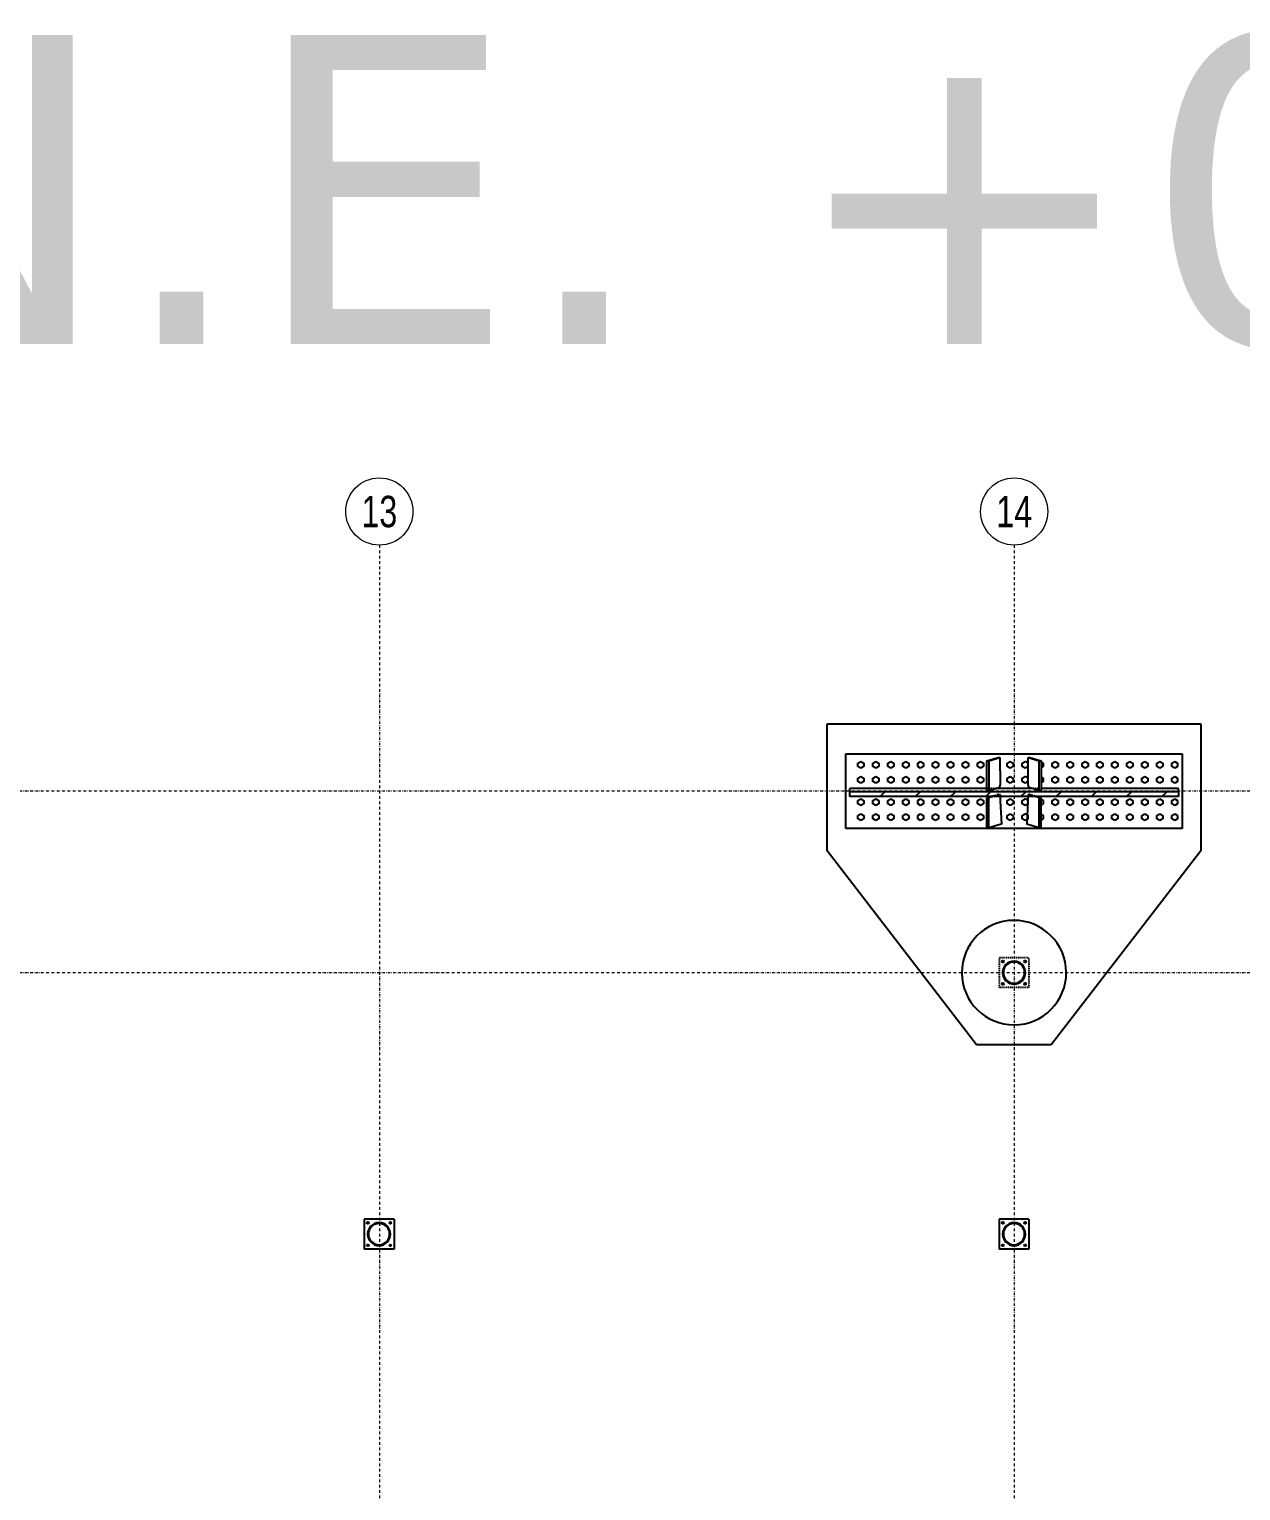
# Model space of a CAD drawing. Header units: millimetres. Extents: x 1541 to 289025, y -12015 to 47026.
# Drawn here: x 95301 to 96477, y -10196 to -8778 of the extents above; entities that cross this region are included whole.
import ezdxf
from ezdxf.enums import TextEntityAlignment as Align

# ---------------------------------------------------------------- set-up
doc = ezdxf.new("R2010")
doc.units = ezdxf.units.MM
doc.header["$LTSCALE"] = 0.1
for name, pattern in [('DASHDOTX2', [50.8, 25.4, -12.7, 0, -12.7]), ('DXK_LINE_DOT2', [3.9198, 1.9599, -1.9599]), ('Grid Line', [3.33375, 1.905, -0.47625, 0.47625, -0.47625])]:
    doc.linetypes.add(name, pattern=pattern)
doc.layers.get('0').update_dxf_attribs({"color": 255})
doc.layers.add('E_EJES', color=8, linetype='Continuous', lineweight=9)
doc.layers.add('E_EJES-1', color=8, linetype='Grid Line', lineweight=9)
doc.layers.add('TEXTO GENRAL', color=3, linetype='Continuous')
doc.styles.add('Swis721 LtCn BT_1', font='swisscl.ttf', dxfattribs={"height": 0.42})
doc.styles.add('TEXTO GENERAL', font='verdana.ttf', dxfattribs={"height": 0.9})

msp = doc.modelspace()

# ---------------------------------------------------------------- hatches: boundary and pattern name
at = {"linetype": 'Continuous'}
h = msp.add_hatch(dxfattribs=at)
h.set_pattern_fill('', scale=7.611392, style=0, pattern_type=0)
h.set_pattern_definition([(45, (96097.626, -9517.53), (-17.088, 17.088), [])])
h.paths.add_polyline_path([(96416.6, -9517.5), (96097.6, -9517.5), (96097.6, -9518.3), (96097.8, -9522.2), (96416.4, -9522.2), (96416.6, -9518.3)])
h = msp.add_hatch(dxfattribs=at)
h.set_pattern_fill('', scale=7.611392, style=0, pattern_type=0)
h.set_pattern_definition([(45, (96267.93, -9690.706), (-17.088, 17.088), [])])
h.paths.add_polyline_path([(96268.1, -9692.9), (96267.9, -9690.7), (96267.3, -9688.6), (96266.3, -9686.7), (96264.9, -9685), (96263.2, -9683.7), (96261.3, -9682.6), (96259.2, -9682), (96257.1, -9681.8), (96254.9, -9682), (96252.9, -9682.6), (96250.9, -9683.7), (96249.3, -9685), (96247.9, -9686.7), (96246.9, -9688.6), (96246.2, -9690.7), (96246, -9692.9), (96246.2, -9695), (96246.9, -9697.1), (96247.9, -9699), (96249.3, -9700.7), (96250.9, -9702.1), (96252.9, -9703.1), (96254.9, -9703.7), (96257.1, -9703.9), (96259.2, -9703.7), (96261.3, -9703.1), (96263.2, -9702.1), (96264.9, -9700.7), (96266.3, -9699), (96267.3, -9697.1), (96267.9, -9695)])
h.paths.add_polyline_path([(96266.6, -9696.8), (96265.7, -9698.6), (96264.4, -9700.2), (96262.8, -9701.5), (96261, -9702.4), (96259.1, -9703), (96257.1, -9703.2), (96255.1, -9703), (96253.1, -9702.4), (96251.3, -9701.5), (96249.8, -9700.2), (96248.5, -9698.6), (96247.5, -9696.8), (96247, -9694.9), (96246.8, -9692.9), (96247, -9690.8), (96247.5, -9688.9), (96248.5, -9687.1), (96249.8, -9685.6), (96251.3, -9684.3), (96253.1, -9683.3), (96255.1, -9682.7), (96257.1, -9682.5), (96259.1, -9682.7), (96261, -9683.3), (96262.8, -9684.3), (96264.4, -9685.6), (96265.7, -9687.1), (96266.6, -9688.9), (96267.2, -9690.8), (96267.4, -9692.9), (96267.2, -9694.9)])
h = msp.add_hatch(color=96, dxfattribs=at)
h.paths.add_polyline_path([(95652, -9946.6), (95651.8, -9944.4), (95651.1, -9942.4), (95650.1, -9940.4), (95648.7, -9938.8), (95647.1, -9937.4), (95645.2, -9936.4), (95643.1, -9935.7), (95640.9, -9935.5), (95638.8, -9935.7), (95636.7, -9936.4), (95634.8, -9937.4), (95633.1, -9938.8), (95631.7, -9940.4), (95630.7, -9942.4), (95630.1, -9944.4), (95629.9, -9946.6), (95630.1, -9948.7), (95630.7, -9950.8), (95631.7, -9952.7), (95633.1, -9954.4), (95634.8, -9955.8), (95636.7, -9956.8), (95638.8, -9957.4), (95640.9, -9957.6), (95643.1, -9957.4), (95645.2, -9956.8), (95647.1, -9955.8), (95648.7, -9954.4), (95650.1, -9952.7), (95651.1, -9950.8), (95651.8, -9948.7)])
h.paths.add_polyline_path([(95650.5, -9950.5), (95649.5, -9952.3), (95648.2, -9953.9), (95646.7, -9955.2), (95644.9, -9956.1), (95642.9, -9956.7), (95640.9, -9956.9), (95638.9, -9956.7), (95637, -9956.1), (95635.2, -9955.2), (95633.6, -9953.9), (95632.3, -9952.3), (95631.4, -9950.5), (95630.8, -9948.6), (95630.6, -9946.6), (95630.8, -9944.6), (95631.4, -9942.6), (95632.3, -9940.8), (95633.6, -9939.3), (95635.2, -9938), (95637, -9937), (95638.9, -9936.5), (95640.9, -9936.3), (95642.9, -9936.5), (95644.9, -9937), (95646.7, -9938), (95648.2, -9939.3), (95649.5, -9940.8), (95650.5, -9942.6), (95651.1, -9944.6), (95651.3, -9946.6), (95651.1, -9948.6)])
h = msp.add_hatch(color=96, dxfattribs=at)
h.paths.add_polyline_path([(96268.1, -9946.6), (96267.9, -9944.4), (96267.3, -9942.4), (96266.3, -9940.4), (96264.9, -9938.8), (96263.2, -9937.4), (96261.3, -9936.4), (96259.2, -9935.7), (96257.1, -9935.5), (96254.9, -9935.7), (96252.9, -9936.4), (96250.9, -9937.4), (96249.3, -9938.8), (96247.9, -9940.4), (96246.9, -9942.4), (96246.2, -9944.4), (96246, -9946.6), (96246.2, -9948.7), (96246.9, -9950.8), (96247.9, -9952.7), (96249.3, -9954.4), (96250.9, -9955.8), (96252.9, -9956.8), (96254.9, -9957.4), (96257.1, -9957.6), (96259.2, -9957.4), (96261.3, -9956.8), (96263.2, -9955.8), (96264.9, -9954.4), (96266.3, -9952.7), (96267.3, -9950.8), (96267.9, -9948.7)])
h.paths.add_polyline_path([(96266.6, -9950.5), (96265.7, -9952.3), (96264.4, -9953.9), (96262.8, -9955.2), (96261, -9956.1), (96259.1, -9956.7), (96257.1, -9956.9), (96255.1, -9956.7), (96253.1, -9956.1), (96251.3, -9955.2), (96249.8, -9953.9), (96248.5, -9952.3), (96247.5, -9950.5), (96247, -9948.6), (96246.8, -9946.6), (96247, -9944.6), (96247.5, -9942.6), (96248.5, -9940.8), (96249.8, -9939.3), (96251.3, -9938), (96253.1, -9937), (96255.1, -9936.5), (96257.1, -9936.3), (96259.1, -9936.5), (96261, -9937), (96262.8, -9938), (96264.4, -9939.3), (96265.7, -9940.8), (96266.6, -9942.6), (96267.2, -9944.6), (96267.4, -9946.6), (96267.2, -9948.6)])

# ---------------------------------------------------------------- linework, layer by layer
at = {"color": 2, "linetype": 'Continuous'}
for p, q in [((96075.9, -9574.7), (96075.9, -9451.5)), ((96075.9, -9451.5), (96438.3, -9451.5)), ((96438.3, -9451.5), (96438.3, -9574.7)), ((96094, -9553), (96094, -9480.5)), ((96094, -9480.5), (96420.2, -9480.5)), ((96230.8, -9487.4), (96241.7, -9484.2)), ((96232.7, -9487.3), (96243.4, -9484.2)), ((96241.7, -9484.2), (96243.4, -9484.2)), ((96243.4, -9484.2), (96243.5, -9510.3)), ((96270.7, -9484.2), (96272.5, -9484.2)), ((96270.7, -9510.3), (96270.7, -9484.2)), ((96270.7, -9484.2), (96281.4, -9487.3)), ((96272.5, -9484.2), (96283.3, -9487.4)), ((96420.2, -9480.5), (96420.2, -9553)), ((96230.8, -9487.4), (96232.7, -9487.3)), ((96230.8, -9516.4), (96230.8, -9487.4)), ((96232.7, -9487.3), (96232.7, -9516.3)), ((96281.4, -9516.3), (96281.4, -9487.3)), ((96281.4, -9487.3), (96283.3, -9487.4)), ((96283.3, -9487.4), (96283.3, -9516.4)), ((96232.7, -9516.3), (96242.7, -9513.4)), ((96243.5, -9510.3), (96242.7, -9513.4)), ((96271.5, -9513.4), (96270.7, -9510.3)), ((96281.4, -9516.3), (96271.5, -9513.4)), ((96097.6, -9517.5), (96097.6, -9514.4)), ((96230.8, -9514.4), (96097.6, -9514.4)), ((96097.6, -9518.3), (96097.6, -9517.5)), ((96416.6, -9517.5), (96097.6, -9517.5)), ((96097.6, -9522.2), (96097.6, -9518.3)), ((96097.8, -9522.2), (96097.6, -9518.3)), ((96097.8, -9522.2), (96097.6, -9522.2)), ((96416.4, -9522.2), (96097.8, -9522.2)), ((96232.7, -9516.3), (96230.8, -9516.4)), ((96235.1, -9522.2), (96230.8, -9523.5)), ((96230.8, -9523.5), (96232.7, -9523.4)), ((96230.8, -9552.6), (96230.8, -9523.5)), ((96236.8, -9522.2), (96232.7, -9523.4)), ((96232.7, -9552.5), (96232.7, -9523.4)), ((96274.8, -9514.4), (96239.4, -9514.4)), ((96243.5, -9520.2), (96243.5, -9522.2)), ((96243.5, -9522.2), (96243.7, -9526.4)), ((96243.7, -9526.4), (96244.8, -9548.9)), ((96270.4, -9526.4), (96269.4, -9548.9)), ((96270.6, -9522.2), (96270.4, -9526.4)), ((96270.7, -9520.2), (96270.6, -9522.2)), ((96281.4, -9523.4), (96277.4, -9522.2)), ((96283.3, -9523.5), (96279.1, -9522.2)), ((96283.3, -9516.4), (96281.4, -9516.3)), ((96281.4, -9552.5), (96281.4, -9523.4)), ((96281.4, -9523.4), (96283.3, -9523.5)), ((96416.6, -9514.4), (96283.3, -9514.4)), ((96283.3, -9552.6), (96283.3, -9523.5)), ((96416.6, -9518.3), (96416.4, -9522.2)), ((96416.6, -9522.2), (96416.4, -9522.2)), ((96416.6, -9517.5), (96416.6, -9514.4)), ((96416.6, -9518.3), (96416.6, -9517.5)), ((96416.6, -9518.3), (96416.6, -9522.2)), ((96420.2, -9553), (96094, -9553)), ((96230.8, -9552.6), (96232.7, -9552.5)), ((96243.7, -9549.2), (96232.7, -9552.5)), ((96244.8, -9548.9), (96243.7, -9549.2)), ((96270.4, -9549.2), (96269.4, -9548.9)), ((96281.4, -9552.5), (96270.4, -9549.2)), ((96281.4, -9552.5), (96283.3, -9552.6)), ((96220.8, -9763), (96075.9, -9574.7)), ((96438.3, -9574.7), (96293.3, -9763)), ((96293.3, -9763), (96220.8, -9763)), ((95655.4, -9932.1), (95626.4, -9932.1)), ((95626.4, -9932.1), (95626.4, -9961.1)), ((95655.4, -9932.1), (95655.4, -9961.1)), ((96271.6, -9932.1), (96242.6, -9932.1)), ((96242.6, -9932.1), (96242.6, -9961.1)), ((96271.6, -9932.1), (96271.6, -9961.1)), ((95655.4, -9961.1), (95626.4, -9961.1)), ((96271.6, -9961.1), (96242.6, -9961.1))]:
    msp.add_line(p, q, dxfattribs=at)
at = {"color": 7, "linetype": 'Continuous'}
for p, q in [((96105.6, -9489.7), (96108.5, -9488)), ((96105.6, -9493), (96105.6, -9489.7)), ((96108.5, -9494.7), (96105.6, -9493)), ((96108.5, -9488), (96111.4, -9489.7)), ((96111.4, -9493), (96108.5, -9494.7)), ((96111.4, -9489.7), (96111.4, -9493)), ((96120.1, -9489.7), (96123, -9488)), ((96120.1, -9493), (96120.1, -9489.7)), ((96123, -9494.7), (96120.1, -9493)), ((96123, -9488), (96125.9, -9489.7)), ((96125.9, -9493), (96123, -9494.7)), ((96125.9, -9489.7), (96125.9, -9493)), ((96134.6, -9489.7), (96137.5, -9488)), ((96134.6, -9493), (96134.6, -9489.7)), ((96137.5, -9494.7), (96134.6, -9493)), ((96137.5, -9488), (96140.4, -9489.7)), ((96140.4, -9493), (96137.5, -9494.7)), ((96140.4, -9489.7), (96140.4, -9493)), ((96149.1, -9489.7), (96152, -9488)), ((96149.1, -9493), (96149.1, -9489.7)), ((96152, -9494.7), (96149.1, -9493)), ((96152, -9488), (96154.9, -9489.7)), ((96154.9, -9493), (96152, -9494.7)), ((96154.9, -9489.7), (96154.9, -9493)), ((96163.6, -9489.7), (96166.5, -9488)), ((96163.6, -9493), (96163.6, -9489.7)), ((96166.5, -9494.7), (96163.6, -9493)), ((96166.5, -9488), (96169.4, -9489.7)), ((96169.4, -9493), (96166.5, -9494.7)), ((96169.4, -9489.7), (96169.4, -9493)), ((96178.1, -9489.7), (96181, -9488)), ((96178.1, -9493), (96178.1, -9489.7)), ((96181, -9494.7), (96178.1, -9493)), ((96181, -9488), (96183.9, -9489.7)), ((96183.9, -9493), (96181, -9494.7)), ((96183.9, -9489.7), (96183.9, -9493)), ((96192.6, -9489.7), (96195.5, -9488)), ((96192.6, -9493), (96192.6, -9489.7)), ((96195.5, -9494.7), (96192.6, -9493)), ((96195.5, -9488), (96198.4, -9489.7)), ((96198.4, -9493), (96195.5, -9494.7)), ((96198.4, -9489.7), (96198.4, -9493)), ((96207.1, -9489.7), (96210, -9488)), ((96207.1, -9493), (96207.1, -9489.7)), ((96210, -9494.7), (96207.1, -9493)), ((96210, -9488), (96212.9, -9489.7)), ((96212.9, -9493), (96210, -9494.7)), ((96212.9, -9489.7), (96212.9, -9493)), ((96221.6, -9489.7), (96224.5, -9488)), ((96221.6, -9493), (96221.6, -9489.7)), ((96224.5, -9494.7), (96221.6, -9493)), ((96224.5, -9488), (96227.4, -9489.7)), ((96227.4, -9493), (96224.5, -9494.7)), ((96227.4, -9489.7), (96227.4, -9493)), ((96250.6, -9489.7), (96253.5, -9488)), ((96250.6, -9493), (96250.6, -9489.7)), ((96253.5, -9494.7), (96250.6, -9493)), ((96253.5, -9488), (96256.4, -9489.7)), ((96256.4, -9493), (96253.5, -9494.7)), ((96256.4, -9489.7), (96256.4, -9493)), ((96265.1, -9489.7), (96268, -9488)), ((96265.1, -9493), (96265.1, -9489.7)), ((96268, -9494.7), (96265.1, -9493)), ((96270.9, -9489.7), (96268, -9488)), ((96270.9, -9493), (96268, -9494.7)), ((96270.9, -9493), (96270.9, -9489.7)), ((96283.3, -9488.5), (96285.4, -9489.7)), ((96285.4, -9493), (96283.3, -9494.2)), ((96285.4, -9489.7), (96285.4, -9493)), ((96294.1, -9489.7), (96297, -9488)), ((96294.1, -9493), (96294.1, -9489.7)), ((96297, -9494.7), (96294.1, -9493)), ((96297, -9488), (96299.9, -9489.7)), ((96299.9, -9493), (96297, -9494.7)), ((96299.9, -9489.7), (96299.9, -9493)), ((96308.6, -9489.7), (96311.5, -9488)), ((96308.6, -9493), (96308.6, -9489.7)), ((96311.5, -9494.7), (96308.6, -9493)), ((96311.5, -9488), (96314.4, -9489.7)), ((96314.4, -9493), (96311.5, -9494.7)), ((96314.4, -9489.7), (96314.4, -9493)), ((96323.1, -9489.7), (96326, -9488)), ((96323.1, -9493), (96323.1, -9489.7)), ((96326, -9494.7), (96323.1, -9493)), ((96326, -9488), (96328.9, -9489.7)), ((96328.9, -9493), (96326, -9494.7)), ((96328.9, -9489.7), (96328.9, -9493)), ((96337.6, -9489.7), (96340.5, -9488)), ((96337.6, -9493), (96337.6, -9489.7)), ((96340.5, -9494.7), (96337.6, -9493)), ((96340.5, -9488), (96343.4, -9489.7)), ((96343.4, -9493), (96340.5, -9494.7)), ((96343.4, -9489.7), (96343.4, -9493)), ((96352.1, -9489.7), (96355, -9488)), ((96352.1, -9493), (96352.1, -9489.7)), ((96355, -9494.7), (96352.1, -9493)), ((96355, -9488), (96357.9, -9489.7)), ((96357.9, -9493), (96355, -9494.7)), ((96357.9, -9489.7), (96357.9, -9493)), ((96366.6, -9489.7), (96369.5, -9488)), ((96366.6, -9493), (96366.6, -9489.7)), ((96369.5, -9494.7), (96366.6, -9493)), ((96369.5, -9488), (96372.4, -9489.7)), ((96372.4, -9493), (96369.5, -9494.7)), ((96372.4, -9489.7), (96372.4, -9493)), ((96381.1, -9489.7), (96384, -9488)), ((96381.1, -9493), (96381.1, -9489.7)), ((96384, -9494.7), (96381.1, -9493)), ((96384, -9488), (96386.9, -9489.7)), ((96386.9, -9493), (96384, -9494.7)), ((96386.9, -9489.7), (96386.9, -9493)), ((96395.6, -9489.7), (96398.5, -9488)), ((96395.6, -9493), (96395.6, -9489.7)), ((96398.5, -9494.7), (96395.6, -9493)), ((96398.5, -9488), (96401.4, -9489.7)), ((96401.4, -9493), (96398.5, -9494.7)), ((96401.4, -9489.7), (96401.4, -9493)), ((96410.1, -9489.7), (96413, -9488)), ((96410.1, -9493), (96410.1, -9489.7)), ((96413, -9494.7), (96410.1, -9493)), ((96413, -9488), (96415.9, -9489.7)), ((96415.9, -9493), (96413, -9494.7)), ((96415.9, -9489.7), (96415.9, -9493)), ((96105.6, -9504.2), (96108.5, -9502.5)), ((96105.6, -9507.5), (96105.6, -9504.2)), ((96108.5, -9509.2), (96105.6, -9507.5)), ((96108.5, -9502.5), (96111.4, -9504.2)), ((96111.4, -9507.5), (96108.5, -9509.2)), ((96111.4, -9504.2), (96111.4, -9507.5)), ((96120.1, -9504.2), (96123, -9502.5)), ((96120.1, -9507.5), (96120.1, -9504.2)), ((96123, -9509.2), (96120.1, -9507.5)), ((96123, -9502.5), (96125.9, -9504.2)), ((96125.9, -9507.5), (96123, -9509.2)), ((96125.9, -9504.2), (96125.9, -9507.5)), ((96134.6, -9504.2), (96137.5, -9502.5)), ((96134.6, -9507.5), (96134.6, -9504.2)), ((96137.5, -9509.2), (96134.6, -9507.5)), ((96137.5, -9502.5), (96140.4, -9504.2)), ((96140.4, -9507.5), (96137.5, -9509.2)), ((96140.4, -9504.2), (96140.4, -9507.5)), ((96149.1, -9504.2), (96152, -9502.5)), ((96149.1, -9507.5), (96149.1, -9504.2)), ((96152, -9509.2), (96149.1, -9507.5)), ((96152, -9502.5), (96154.9, -9504.2)), ((96154.9, -9507.5), (96152, -9509.2)), ((96154.9, -9504.2), (96154.9, -9507.5)), ((96163.6, -9504.2), (96166.5, -9502.5)), ((96163.6, -9507.5), (96163.6, -9504.2)), ((96166.5, -9509.2), (96163.6, -9507.5)), ((96166.5, -9502.5), (96169.4, -9504.2)), ((96169.4, -9507.5), (96166.5, -9509.2)), ((96169.4, -9504.2), (96169.4, -9507.5)), ((96178.1, -9504.2), (96181, -9502.5)), ((96178.1, -9507.5), (96178.1, -9504.2)), ((96181, -9509.2), (96178.1, -9507.5)), ((96181, -9502.5), (96183.9, -9504.2)), ((96183.9, -9507.5), (96181, -9509.2)), ((96183.9, -9504.2), (96183.9, -9507.5)), ((96192.6, -9504.2), (96195.5, -9502.5)), ((96192.6, -9507.5), (96192.6, -9504.2)), ((96195.5, -9509.2), (96192.6, -9507.5)), ((96195.5, -9502.5), (96198.4, -9504.2)), ((96198.4, -9507.5), (96195.5, -9509.2)), ((96198.4, -9504.2), (96198.4, -9507.5)), ((96207.1, -9504.2), (96210, -9502.5)), ((96207.1, -9507.5), (96207.1, -9504.2)), ((96210, -9509.2), (96207.1, -9507.5)), ((96210, -9502.5), (96212.9, -9504.2)), ((96212.9, -9507.5), (96210, -9509.2)), ((96212.9, -9504.2), (96212.9, -9507.5)), ((96221.6, -9504.2), (96224.5, -9502.5)), ((96221.6, -9507.5), (96221.6, -9504.2)), ((96224.5, -9509.2), (96221.6, -9507.5)), ((96224.5, -9502.5), (96227.4, -9504.2)), ((96227.4, -9507.5), (96224.5, -9509.2)), ((96227.4, -9504.2), (96227.4, -9507.5)), ((96250.6, -9504.2), (96253.5, -9502.5)), ((96250.6, -9507.5), (96250.6, -9504.2)), ((96253.5, -9509.2), (96250.6, -9507.5)), ((96253.5, -9502.5), (96256.4, -9504.2)), ((96256.4, -9507.5), (96253.5, -9509.2)), ((96256.4, -9504.2), (96256.4, -9507.5)), ((96265.1, -9504.2), (96268, -9502.5)), ((96265.1, -9507.5), (96265.1, -9504.2)), ((96268, -9509.2), (96265.1, -9507.5)), ((96270.9, -9504.2), (96268, -9502.5)), ((96270.9, -9507.5), (96268, -9509.2)), ((96270.9, -9507.5), (96270.9, -9504.2)), ((96283.3, -9503), (96285.4, -9504.2)), ((96285.4, -9507.5), (96283.3, -9508.7)), ((96285.4, -9504.2), (96285.4, -9507.5)), ((96294.1, -9504.2), (96297, -9502.5)), ((96294.1, -9507.5), (96294.1, -9504.2)), ((96297, -9509.2), (96294.1, -9507.5)), ((96297, -9502.5), (96299.9, -9504.2)), ((96299.9, -9507.5), (96297, -9509.2)), ((96299.9, -9504.2), (96299.9, -9507.5)), ((96308.6, -9504.2), (96311.5, -9502.5)), ((96308.6, -9507.5), (96308.6, -9504.2)), ((96311.5, -9509.2), (96308.6, -9507.5)), ((96311.5, -9502.5), (96314.4, -9504.2)), ((96314.4, -9507.5), (96311.5, -9509.2)), ((96314.4, -9504.2), (96314.4, -9507.5)), ((96323.1, -9504.2), (96326, -9502.5)), ((96323.1, -9507.5), (96323.1, -9504.2)), ((96326, -9509.2), (96323.1, -9507.5)), ((96326, -9502.5), (96328.9, -9504.2)), ((96328.9, -9507.5), (96326, -9509.2)), ((96328.9, -9504.2), (96328.9, -9507.5)), ((96337.6, -9504.2), (96340.5, -9502.5)), ((96337.6, -9507.5), (96337.6, -9504.2)), ((96340.5, -9509.2), (96337.6, -9507.5)), ((96340.5, -9502.5), (96343.4, -9504.2)), ((96343.4, -9507.5), (96340.5, -9509.2)), ((96343.4, -9504.2), (96343.4, -9507.5)), ((96352.1, -9504.2), (96355, -9502.5)), ((96352.1, -9507.5), (96352.1, -9504.2)), ((96355, -9509.2), (96352.1, -9507.5)), ((96355, -9502.5), (96357.9, -9504.2)), ((96357.9, -9507.5), (96355, -9509.2)), ((96357.9, -9504.2), (96357.9, -9507.5)), ((96366.6, -9504.2), (96369.5, -9502.5)), ((96366.6, -9507.5), (96366.6, -9504.2)), ((96369.5, -9509.2), (96366.6, -9507.5)), ((96369.5, -9502.5), (96372.4, -9504.2)), ((96372.4, -9507.5), (96369.5, -9509.2)), ((96372.4, -9504.2), (96372.4, -9507.5)), ((96381.1, -9504.2), (96384, -9502.5)), ((96381.1, -9507.5), (96381.1, -9504.2)), ((96384, -9509.2), (96381.1, -9507.5)), ((96384, -9502.5), (96386.9, -9504.2)), ((96386.9, -9507.5), (96384, -9509.2)), ((96386.9, -9504.2), (96386.9, -9507.5)), ((96395.6, -9504.2), (96398.5, -9502.5)), ((96395.6, -9507.5), (96395.6, -9504.2)), ((96398.5, -9509.2), (96395.6, -9507.5)), ((96398.5, -9502.5), (96401.4, -9504.2)), ((96401.4, -9507.5), (96398.5, -9509.2)), ((96401.4, -9504.2), (96401.4, -9507.5)), ((96410.1, -9504.2), (96413, -9502.5)), ((96410.1, -9507.5), (96410.1, -9504.2)), ((96413, -9509.2), (96410.1, -9507.5)), ((96413, -9502.5), (96415.9, -9504.2)), ((96415.9, -9507.5), (96413, -9509.2)), ((96415.9, -9504.2), (96415.9, -9507.5)), ((96105.6, -9525.9), (96108.5, -9524.2)), ((96105.6, -9529.3), (96105.6, -9525.9)), ((96108.5, -9524.2), (96111.4, -9525.9)), ((96111.4, -9525.9), (96111.4, -9529.3)), ((96120.1, -9525.9), (96123, -9524.2)), ((96120.1, -9529.3), (96120.1, -9525.9)), ((96123, -9524.2), (96125.9, -9525.9)), ((96125.9, -9525.9), (96125.9, -9529.3)), ((96134.6, -9525.9), (96137.5, -9524.2)), ((96134.6, -9529.3), (96134.6, -9525.9)), ((96137.5, -9524.2), (96140.4, -9525.9)), ((96140.4, -9525.9), (96140.4, -9529.3)), ((96149.1, -9525.9), (96152, -9524.2)), ((96149.1, -9529.3), (96149.1, -9525.9)), ((96152, -9524.2), (96154.9, -9525.9)), ((96154.9, -9525.9), (96154.9, -9529.3)), ((96163.6, -9525.9), (96166.5, -9524.2)), ((96163.6, -9529.3), (96163.6, -9525.9)), ((96166.5, -9524.2), (96169.4, -9525.9)), ((96169.4, -9525.9), (96169.4, -9529.3)), ((96178.1, -9525.9), (96181, -9524.2)), ((96178.1, -9529.3), (96178.1, -9525.9)), ((96181, -9524.2), (96183.9, -9525.9)), ((96183.9, -9525.9), (96183.9, -9529.3)), ((96192.6, -9525.9), (96195.5, -9524.2)), ((96192.6, -9529.3), (96192.6, -9525.9)), ((96195.5, -9524.2), (96198.4, -9525.9)), ((96198.4, -9525.9), (96198.4, -9529.3)), ((96207.1, -9525.9), (96210, -9524.2)), ((96207.1, -9529.3), (96207.1, -9525.9)), ((96210, -9524.2), (96212.9, -9525.9)), ((96212.9, -9525.9), (96212.9, -9529.3)), ((96221.6, -9525.9), (96224.5, -9524.2)), ((96221.6, -9529.3), (96221.6, -9525.9)), ((96224.5, -9524.2), (96227.4, -9525.9)), ((96227.4, -9525.9), (96227.4, -9529.3)), ((96250.6, -9525.9), (96253.5, -9524.2)), ((96250.6, -9529.3), (96250.6, -9525.9)), ((96253.5, -9524.2), (96256.4, -9525.9)), ((96256.4, -9525.9), (96256.4, -9529.3)), ((96265.1, -9525.9), (96268, -9524.2)), ((96265.1, -9529.3), (96265.1, -9525.9)), ((96270.9, -9525.9), (96268, -9524.2)), ((96270.9, -9529.3), (96270.9, -9525.9)), ((96283.3, -9524.7), (96285.4, -9525.9)), ((96285.4, -9525.9), (96285.4, -9529.3)), ((96294.1, -9525.9), (96297, -9524.2)), ((96294.1, -9529.3), (96294.1, -9525.9)), ((96297, -9524.2), (96299.9, -9525.9)), ((96299.9, -9525.9), (96299.9, -9529.3)), ((96308.6, -9525.9), (96311.5, -9524.2)), ((96308.6, -9529.3), (96308.6, -9525.9)), ((96311.5, -9524.2), (96314.4, -9525.9)), ((96314.4, -9525.9), (96314.4, -9529.3)), ((96323.1, -9525.9), (96326, -9524.2)), ((96323.1, -9529.3), (96323.1, -9525.9)), ((96326, -9524.2), (96328.9, -9525.9)), ((96328.9, -9525.9), (96328.9, -9529.3)), ((96337.6, -9525.9), (96340.5, -9524.2)), ((96337.6, -9529.3), (96337.6, -9525.9)), ((96340.5, -9524.2), (96343.4, -9525.9)), ((96343.4, -9525.9), (96343.4, -9529.3)), ((96352.1, -9525.9), (96355, -9524.2)), ((96352.1, -9529.3), (96352.1, -9525.9)), ((96355, -9524.2), (96357.9, -9525.9)), ((96357.9, -9525.9), (96357.9, -9529.3)), ((96366.6, -9525.9), (96369.5, -9524.2)), ((96366.6, -9529.3), (96366.6, -9525.9)), ((96369.5, -9524.2), (96372.4, -9525.9)), ((96372.4, -9525.9), (96372.4, -9529.3)), ((96381.1, -9525.9), (96384, -9524.2)), ((96381.1, -9529.3), (96381.1, -9525.9)), ((96384, -9524.2), (96386.9, -9525.9)), ((96386.9, -9525.9), (96386.9, -9529.3)), ((96395.6, -9525.9), (96398.5, -9524.2)), ((96395.6, -9529.3), (96395.6, -9525.9)), ((96398.5, -9524.2), (96401.4, -9525.9)), ((96401.4, -9525.9), (96401.4, -9529.3)), ((96410.1, -9525.9), (96413, -9524.2)), ((96410.1, -9529.3), (96410.1, -9525.9)), ((96413, -9524.2), (96415.9, -9525.9)), ((96415.9, -9525.9), (96415.9, -9529.3)), ((96108.5, -9530.9), (96105.6, -9529.3)), ((96105.6, -9540.4), (96108.5, -9538.7)), ((96105.6, -9543.8), (96105.6, -9540.4)), ((96111.4, -9529.3), (96108.5, -9530.9)), ((96108.5, -9538.7), (96111.4, -9540.4)), ((96111.4, -9540.4), (96111.4, -9543.8)), ((96123, -9530.9), (96120.1, -9529.3)), ((96120.1, -9540.4), (96123, -9538.7)), ((96120.1, -9543.8), (96120.1, -9540.4)), ((96125.9, -9529.3), (96123, -9530.9)), ((96123, -9538.7), (96125.9, -9540.4)), ((96125.9, -9540.4), (96125.9, -9543.8)), ((96137.5, -9530.9), (96134.6, -9529.3)), ((96134.6, -9540.4), (96137.5, -9538.7)), ((96134.6, -9543.8), (96134.6, -9540.4)), ((96140.4, -9529.3), (96137.5, -9530.9)), ((96137.5, -9538.7), (96140.4, -9540.4)), ((96140.4, -9540.4), (96140.4, -9543.8)), ((96152, -9530.9), (96149.1, -9529.3)), ((96149.1, -9540.4), (96152, -9538.7)), ((96149.1, -9543.8), (96149.1, -9540.4)), ((96154.9, -9529.3), (96152, -9530.9)), ((96152, -9538.7), (96154.9, -9540.4)), ((96154.9, -9540.4), (96154.9, -9543.8)), ((96166.5, -9530.9), (96163.6, -9529.3)), ((96163.6, -9540.4), (96166.5, -9538.7)), ((96163.6, -9543.8), (96163.6, -9540.4)), ((96169.4, -9529.3), (96166.5, -9530.9)), ((96166.5, -9538.7), (96169.4, -9540.4)), ((96169.4, -9540.4), (96169.4, -9543.8)), ((96181, -9530.9), (96178.1, -9529.3)), ((96178.1, -9540.4), (96181, -9538.7)), ((96178.1, -9543.8), (96178.1, -9540.4)), ((96183.9, -9529.3), (96181, -9530.9)), ((96181, -9538.7), (96183.9, -9540.4)), ((96183.9, -9540.4), (96183.9, -9543.8)), ((96195.5, -9530.9), (96192.6, -9529.3)), ((96192.6, -9540.4), (96195.5, -9538.7)), ((96192.6, -9543.8), (96192.6, -9540.4)), ((96198.4, -9529.3), (96195.5, -9530.9)), ((96195.5, -9538.7), (96198.4, -9540.4)), ((96198.4, -9540.4), (96198.4, -9543.8)), ((96210, -9530.9), (96207.1, -9529.3)), ((96207.1, -9540.4), (96210, -9538.7)), ((96207.1, -9543.8), (96207.1, -9540.4)), ((96212.9, -9529.3), (96210, -9530.9)), ((96210, -9538.7), (96212.9, -9540.4)), ((96212.9, -9540.4), (96212.9, -9543.8)), ((96224.5, -9530.9), (96221.6, -9529.3)), ((96221.6, -9540.4), (96224.5, -9538.7)), ((96221.6, -9543.8), (96221.6, -9540.4)), ((96227.4, -9529.3), (96224.5, -9530.9)), ((96224.5, -9538.7), (96227.4, -9540.4)), ((96227.4, -9540.4), (96227.4, -9543.8)), ((96253.5, -9530.9), (96250.6, -9529.3)), ((96250.6, -9540.4), (96253.5, -9538.7)), ((96250.6, -9543.8), (96250.6, -9540.4)), ((96256.4, -9529.3), (96253.5, -9530.9)), ((96253.5, -9538.7), (96256.4, -9540.4)), ((96256.4, -9540.4), (96256.4, -9543.8)), ((96268, -9530.9), (96265.1, -9529.3)), ((96265.1, -9540.4), (96268, -9538.7)), ((96265.1, -9543.8), (96265.1, -9540.4)), ((96270.9, -9529.3), (96268, -9530.9)), ((96270.9, -9540.4), (96268, -9538.7)), ((96270.9, -9543.8), (96270.9, -9540.4)), ((96285.4, -9529.3), (96283.3, -9530.4)), ((96283.3, -9539.2), (96285.4, -9540.4)), ((96285.4, -9540.4), (96285.4, -9543.8)), ((96297, -9530.9), (96294.1, -9529.3)), ((96294.1, -9540.4), (96297, -9538.7)), ((96294.1, -9543.8), (96294.1, -9540.4)), ((96299.9, -9529.3), (96297, -9530.9)), ((96297, -9538.7), (96299.9, -9540.4)), ((96299.9, -9540.4), (96299.9, -9543.8)), ((96311.5, -9530.9), (96308.6, -9529.3)), ((96308.6, -9540.4), (96311.5, -9538.7)), ((96308.6, -9543.8), (96308.6, -9540.4)), ((96314.4, -9529.3), (96311.5, -9530.9)), ((96311.5, -9538.7), (96314.4, -9540.4)), ((96314.4, -9540.4), (96314.4, -9543.8)), ((96326, -9530.9), (96323.1, -9529.3)), ((96323.1, -9540.4), (96326, -9538.7)), ((96323.1, -9543.8), (96323.1, -9540.4)), ((96328.9, -9529.3), (96326, -9530.9)), ((96326, -9538.7), (96328.9, -9540.4)), ((96328.9, -9540.4), (96328.9, -9543.8)), ((96340.5, -9530.9), (96337.6, -9529.3)), ((96337.6, -9540.4), (96340.5, -9538.7)), ((96337.6, -9543.8), (96337.6, -9540.4)), ((96343.4, -9529.3), (96340.5, -9530.9)), ((96340.5, -9538.7), (96343.4, -9540.4)), ((96343.4, -9540.4), (96343.4, -9543.8)), ((96355, -9530.9), (96352.1, -9529.3)), ((96352.1, -9540.4), (96355, -9538.7)), ((96352.1, -9543.8), (96352.1, -9540.4)), ((96357.9, -9529.3), (96355, -9530.9)), ((96355, -9538.7), (96357.9, -9540.4)), ((96357.9, -9540.4), (96357.9, -9543.8)), ((96369.5, -9530.9), (96366.6, -9529.3)), ((96366.6, -9540.4), (96369.5, -9538.7)), ((96366.6, -9543.8), (96366.6, -9540.4)), ((96372.4, -9529.3), (96369.5, -9530.9)), ((96369.5, -9538.7), (96372.4, -9540.4)), ((96372.4, -9540.4), (96372.4, -9543.8)), ((96384, -9530.9), (96381.1, -9529.3)), ((96381.1, -9540.4), (96384, -9538.7)), ((96381.1, -9543.8), (96381.1, -9540.4)), ((96386.9, -9529.3), (96384, -9530.9)), ((96384, -9538.7), (96386.9, -9540.4)), ((96386.9, -9540.4), (96386.9, -9543.8)), ((96398.5, -9530.9), (96395.6, -9529.3)), ((96395.6, -9540.4), (96398.5, -9538.7)), ((96395.6, -9543.8), (96395.6, -9540.4)), ((96401.4, -9529.3), (96398.5, -9530.9)), ((96398.5, -9538.7), (96401.4, -9540.4)), ((96401.4, -9540.4), (96401.4, -9543.8)), ((96413, -9530.9), (96410.1, -9529.3)), ((96410.1, -9540.4), (96413, -9538.7)), ((96410.1, -9543.8), (96410.1, -9540.4)), ((96415.9, -9529.3), (96413, -9530.9)), ((96413, -9538.7), (96415.9, -9540.4)), ((96415.9, -9540.4), (96415.9, -9543.8)), ((96108.5, -9545.4), (96105.6, -9543.8)), ((96111.4, -9543.8), (96108.5, -9545.4)), ((96123, -9545.4), (96120.1, -9543.8)), ((96125.9, -9543.8), (96123, -9545.4)), ((96137.5, -9545.4), (96134.6, -9543.8)), ((96140.4, -9543.8), (96137.5, -9545.4)), ((96152, -9545.4), (96149.1, -9543.8)), ((96154.9, -9543.8), (96152, -9545.4)), ((96166.5, -9545.4), (96163.6, -9543.8)), ((96169.4, -9543.8), (96166.5, -9545.4)), ((96181, -9545.4), (96178.1, -9543.8)), ((96183.9, -9543.8), (96181, -9545.4)), ((96195.5, -9545.4), (96192.6, -9543.8)), ((96198.4, -9543.8), (96195.5, -9545.4)), ((96210, -9545.4), (96207.1, -9543.8)), ((96212.9, -9543.8), (96210, -9545.4)), ((96224.5, -9545.4), (96221.6, -9543.8)), ((96227.4, -9543.8), (96224.5, -9545.4)), ((96253.5, -9545.4), (96250.6, -9543.8)), ((96256.4, -9543.8), (96253.5, -9545.4)), ((96268, -9545.4), (96265.1, -9543.8)), ((96270.9, -9543.8), (96268, -9545.4)), ((96285.4, -9543.8), (96283.3, -9544.9)), ((96297, -9545.4), (96294.1, -9543.8)), ((96299.9, -9543.8), (96297, -9545.4)), ((96311.5, -9545.4), (96308.6, -9543.8)), ((96314.4, -9543.8), (96311.5, -9545.4)), ((96326, -9545.4), (96323.1, -9543.8)), ((96328.9, -9543.8), (96326, -9545.4)), ((96340.5, -9545.4), (96337.6, -9543.8)), ((96343.4, -9543.8), (96340.5, -9545.4)), ((96355, -9545.4), (96352.1, -9543.8)), ((96357.9, -9543.8), (96355, -9545.4)), ((96369.5, -9545.4), (96366.6, -9543.8)), ((96372.4, -9543.8), (96369.5, -9545.4)), ((96384, -9545.4), (96381.1, -9543.8)), ((96386.9, -9543.8), (96384, -9545.4)), ((96398.5, -9545.4), (96395.6, -9543.8)), ((96401.4, -9543.8), (96398.5, -9545.4)), ((96413, -9545.4), (96410.1, -9543.8)), ((96415.9, -9543.8), (96413, -9545.4)), ((96245.1, -9682), (96245.7, -9681)), ((96245.7, -9683), (96245.1, -9682)), ((96245.7, -9681), (96246.8, -9681)), ((96246.8, -9683), (96245.7, -9683)), ((96246.8, -9681), (96247.3, -9682)), ((96247.3, -9682), (96246.8, -9683)), ((96266.8, -9682), (96267.4, -9681)), ((96267.4, -9683), (96266.8, -9682)), ((96267.4, -9681), (96268.5, -9681)), ((96268.5, -9683), (96267.4, -9683)), ((96268.5, -9681), (96269.1, -9682)), ((96269.1, -9682), (96268.5, -9683)), ((96245.1, -9703.7), (96245.7, -9702.8)), ((96245.7, -9704.7), (96245.1, -9703.7)), ((96245.7, -9702.8), (96246.8, -9702.8)), ((96246.8, -9704.7), (96245.7, -9704.7)), ((96246.8, -9702.8), (96247.3, -9703.7)), ((96247.3, -9703.7), (96246.8, -9704.7)), ((96266.8, -9703.7), (96267.4, -9702.8)), ((96267.4, -9704.7), (96266.8, -9703.7)), ((96267.4, -9702.8), (96268.5, -9702.8)), ((96268.5, -9704.7), (96267.4, -9704.7)), ((96268.5, -9702.8), (96269.1, -9703.7)), ((96269.1, -9703.7), (96268.5, -9704.7)), ((95628.9, -9935.7), (95629.5, -9934.7)), ((95629.5, -9936.7), (95628.9, -9935.7)), ((95629.5, -9934.7), (95630.6, -9934.7)), ((95630.6, -9936.7), (95629.5, -9936.7)), ((95630.6, -9934.7), (95631.2, -9935.7)), ((95631.2, -9935.7), (95630.6, -9936.7)), ((95650.7, -9935.7), (95651.2, -9934.7)), ((95651.2, -9936.7), (95650.7, -9935.7)), ((95651.2, -9934.7), (95652.4, -9934.7)), ((95652.4, -9936.7), (95651.2, -9936.7)), ((95652.4, -9934.7), (95652.9, -9935.7)), ((95652.9, -9935.7), (95652.4, -9936.7)), ((96245.1, -9935.7), (96245.7, -9934.7)), ((96245.7, -9936.7), (96245.1, -9935.7)), ((96245.7, -9934.7), (96246.8, -9934.7)), ((96246.8, -9936.7), (96245.7, -9936.7)), ((96246.8, -9934.7), (96247.3, -9935.7)), ((96247.3, -9935.7), (96246.8, -9936.7)), ((96266.8, -9935.7), (96267.4, -9934.7)), ((96267.4, -9936.7), (96266.8, -9935.7)), ((96267.4, -9934.7), (96268.5, -9934.7)), ((96268.5, -9936.7), (96267.4, -9936.7)), ((96268.5, -9934.7), (96269.1, -9935.7)), ((96269.1, -9935.7), (96268.5, -9936.7)), ((95628.9, -9957.5), (95629.5, -9956.5)), ((95629.5, -9958.4), (95628.9, -9957.5)), ((95629.5, -9956.5), (95630.6, -9956.5)), ((95630.6, -9958.4), (95629.5, -9958.4)), ((95630.6, -9956.5), (95631.2, -9957.5)), ((95631.2, -9957.5), (95630.6, -9958.4)), ((95650.7, -9957.5), (95651.2, -9956.5)), ((95651.2, -9958.4), (95650.7, -9957.5)), ((95651.2, -9956.5), (95652.4, -9956.5)), ((95652.4, -9958.4), (95651.2, -9958.4)), ((95652.4, -9956.5), (95652.9, -9957.5)), ((95652.9, -9957.5), (95652.4, -9958.4)), ((96245.1, -9957.5), (96245.7, -9956.5)), ((96245.7, -9958.4), (96245.1, -9957.5)), ((96245.7, -9956.5), (96246.8, -9956.5)), ((96246.8, -9958.4), (96245.7, -9958.4)), ((96246.8, -9956.5), (96247.3, -9957.5)), ((96247.3, -9957.5), (96246.8, -9958.4)), ((96266.8, -9957.5), (96267.4, -9956.5)), ((96267.4, -9958.4), (96266.8, -9957.5)), ((96267.4, -9956.5), (96268.5, -9956.5)), ((96268.5, -9958.4), (96267.4, -9958.4)), ((96268.5, -9956.5), (96269.1, -9957.5)), ((96269.1, -9957.5), (96268.5, -9958.4))]:
    msp.add_line(p, q, dxfattribs=at)
at = {"color": 7, "linetype": 'DXK_LINE_DOT2'}
for p, q in [((96239.4, -9514.4), (96230.8, -9514.4)), ((96241.7, -9520.2), (96235.1, -9522.2)), ((96243.5, -9520.2), (96236.8, -9522.2)), ((96243.5, -9520.2), (96241.7, -9520.2)), ((96272.5, -9520.2), (96270.7, -9520.2)), ((96277.4, -9522.2), (96270.7, -9520.2)), ((96279.1, -9522.2), (96272.5, -9520.2)), ((96283.3, -9514.4), (96274.8, -9514.4)), ((96271.6, -9678.4), (96242.6, -9678.4)), ((96242.6, -9678.4), (96242.6, -9707.4)), ((96271.6, -9678.4), (96271.6, -9707.4)), ((96271.6, -9707.4), (96242.6, -9707.4))]:
    msp.add_line(p, q, dxfattribs=at)
at = {"color": 2, "linetype": 'Continuous'}
for centre, radius, start, end in [((96257.1, -9692.9), 50.7, 6, 186), ((96257.1, -9692.9), 11.1, 11.25, 191.25), ((96257.1, -9692.9), 10.3, 348.75, 168.75), ((96257.1, -9692.9), 50.7, 186, 6), ((96257.1, -9692.9), 11.1, 191.25, 11.25), ((96257.1, -9692.9), 10.3, 168.75, 348.75), ((95640.9, -9946.6), 11.1, 11.25, 191.25), ((95640.9, -9946.6), 10.3, 348.75, 168.75), ((96257.1, -9946.6), 11.1, 11.25, 191.25), ((96257.1, -9946.6), 10.3, 348.75, 168.75), ((95640.9, -9946.6), 11.1, 191.25, 11.25), ((95640.9, -9946.6), 10.3, 168.75, 348.75), ((96257.1, -9946.6), 11.1, 191.25, 11.25), ((96257.1, -9946.6), 10.3, 168.75, 348.75)]:
    msp.add_arc(centre, radius, start, end, dxfattribs=at)
at = {"layer": 'E_EJES'}
for centre in [(95641.2, -9245.6), (96257.3, -9245.6)]:
    msp.add_circle(centre, 32.6, dxfattribs=at)
at = {"layer": 'E_EJES-1', "linetype": 'DASHDOTX2'}
for p, q in [((95641.2, -9278.2), (95641.2, -11903.7)), ((96257.3, -9278.2), (96257.3, -11903.7)), ((90723.1, -9516.7), (97946, -9516.7)), ((90723.1, -9692.9), (97946, -9692.9))]:
    msp.add_line(p, q, dxfattribs=at)

# ---------------------------------------------------------------- texts
at = {"layer": 'E_EJES', "style": 'Swis721 LtCn BT_1'}
for s, p in [('13', (95641.2, -9245.6)), ('14', (96257.3, -9245.6))]:
    msp.add_text(s, height=30.45, dxfattribs=at).set_placement(p, align=Align.MIDDLE_CENTER)
at = {"layer": 'TEXTO GENRAL', "color": 3, "style": 'TEXTO GENERAL'}
msp.add_text('PLANTA DE PISO 1 N.E. +0.10m', height=300, dxfattribs=at).set_placement((94429.1, -8933.2), align=Align.MIDDLE_CENTER)

doc.saveas('drawing.dxf')
